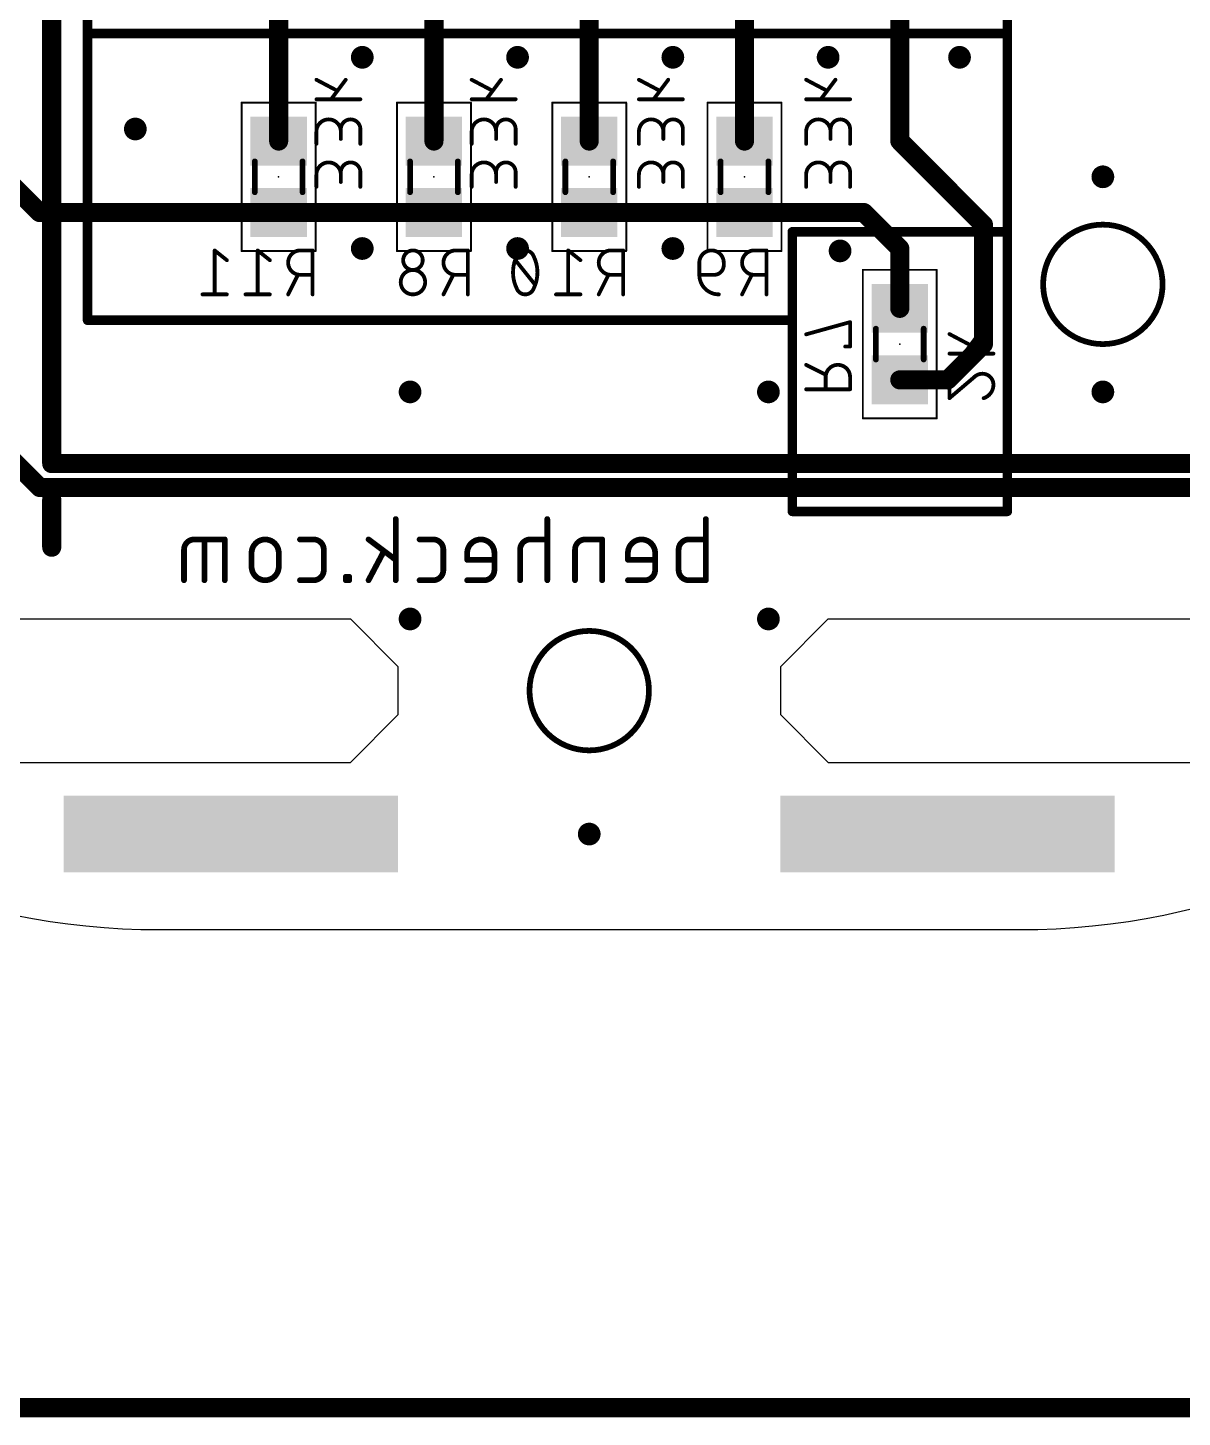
# Model space of a CAD drawing. Extents: x -1.81 to 1.71, y -2.71 to 1.61.
# Drawn here: x -0.588 to 0.621, y -2.71 to -1.257 of the extents above; entities that cross this region are included whole.
import ezdxf

# ---------------------------------------------------------------- set-up
doc = ezdxf.new("R2010")
doc.units = 0
for name, color, linetype in [('16', 175, 'CONTINUOUS'), ('18', 82, 'CONTINUOUS'), ('20', 30, 'CONTINUOUS'), ('22', 253, 'CONTINUOUS'), ('24', 7, 'CONTINUOUS'), ('26', 253, 'CONTINUOUS'), ('40', 175, 'CONTINUOUS'), ('52', 253, 'CONTINUOUS')]:
    doc.layers.add(name, color=color, linetype=linetype)

# ---------------------------------------------------------------- blocks, each defined once
blk = doc.blocks.new('RECT')
blk.add_solid([(-0.5, -0.5), (0.5, -0.5), (-0.5, 0.5), (0.5, 0.5)])
blk = doc.blocks.new('ROUNDV')
at = {"const_width": 0.5}
blk.add_lwpolyline([(0, -0.25, 1), (0, 0.25, 1), (0, -0.25)], format="xyb", dxfattribs=at)

msp = doc.modelspace()

# ---------------------------------------------------------------- linework, layer by layer
at = {"layer": '16', "const_width": 0.02}
for points in [[(-0.9125, -1.1125), (-0.575098, -1.449902)], [(-0.325, -1.183465), (-0.325, -1.375098)], [(-0.1625, -1.375098), (-0.1625, -1.183465)], [(0, -1.375098), (0, -1.183465)], [(0.1625, -1.375098), (0.1625, -1.183465)], [(0.325, -1.375), (0.325, -1.183465)], [(0.4125, -1.4625), (0.325, -1.375)], [(-0.9, -1.4125), (-0.575, -1.7375)], [(-0.575098, -1.449902), (-0.325, -1.449902)], [(-0.325, -1.449902), (-0.1625, -1.449902)], [(-0.1625, -1.449902), (0, -1.449902)], [(0, -1.449902), (0.1625, -1.449902)], [(0.287402, -1.449902), (0.1625, -1.449902)], [(0.325, -1.4875), (0.287402, -1.449902)], [(0.4125, -1.5875), (0.4125, -1.4625)], [(0.325, -1.550098), (0.325, -1.4875)], [(0.375, -1.625), (0.4125, -1.5875)], [(0.325, -1.624902), (0.374902, -1.624902)], [(0.374902, -1.624902), (0.375, -1.625)], [(-0.575, -1.7375), (0.850661, -1.7375)], [(1.5, -2.7), (-1.6, -2.7)]]:
    msp.add_lwpolyline(points, dxfattribs=at)
at = {"layer": '16', "const_width": 0.01}
for points in [[(0.328536, -1.371464, 1), (0.321464, -1.378536)], [(-0.33, -1.375098, 1), (-0.32, -1.375098)], [(-0.1675, -1.375098, 1), (-0.1575, -1.375098)], [(-0.005, -1.375098, 1), (0.005, -1.375098)], [(0.1575, -1.375098, 1), (0.1675, -1.375098)], [(0.32, -1.375, 1), (0.33, -1.375)], [(-0.575098, -1.444902, 1), (-0.575098, -1.454902)], [(-0.578634, -1.453437, 1), (-0.571563, -1.446366)], [(-0.325, -1.444902, 1), (-0.325, -1.454902)], [(-0.325, -1.454902, 1), (-0.325, -1.444902)], [(-0.1625, -1.444902, 1), (-0.1625, -1.454902)], [(-0.1625, -1.454902, 1), (-0.1625, -1.444902)], [(0, -1.444902, 1), (0, -1.454902)], [(0, -1.454902, 1), (0, -1.444902)], [(0.1625, -1.444902, 1), (0.1625, -1.454902)], [(0.1625, -1.454902, 1), (0.1625, -1.444902)], [(0.290937, -1.446366, 1), (0.283866, -1.453437)], [(0.287402, -1.454902, 1), (0.287402, -1.444902)], [(0.4175, -1.4625, 1), (0.4075, -1.4625)], [(0.408964, -1.466036, 1), (0.416036, -1.458964)], [(0.33, -1.4875, 1), (0.32, -1.4875)], [(0.321464, -1.491036, 1), (0.328536, -1.483964)], [(0.32, -1.550098, 1), (0.33, -1.550098)], [(0.4075, -1.5875, 1), (0.4175, -1.5875)], [(0.416036, -1.591036, 1), (0.408964, -1.583964)], [(0.325, -1.619902, 1), (0.325, -1.629902)], [(0.378437, -1.621366, 1), (0.371366, -1.628437)], [(0.371464, -1.621464, 1), (0.378536, -1.628536)], [(0.371464, -1.628536, 1), (0.378536, -1.621464)], [(0.374902, -1.629902, 1), (0.374902, -1.619902)], [(-0.575, -1.7325, 1), (-0.575, -1.7425)], [(-0.578536, -1.741036, 1), (-0.571464, -1.733964)]]:
    msp.add_lwpolyline(points, format="xyb", dxfattribs=at)
at = {"layer": '20'}
for p, q in [((-0.8, -1.875), (-0.25, -1.875)), ((-0.2, -1.925), (-0.25, -1.875)), ((0.2, -1.925), (0.25, -1.875)), ((0.25, -1.875), (0.8, -1.875)), ((-0.2, -1.975), (-0.2, -1.925)), ((0.2, -1.925), (0.2, -1.975)), ((-0.25, -2.025), (-0.2, -1.975)), ((0.2, -1.975), (0.25, -2.025)), ((-0.8, -2.025), (-0.25, -2.025)), ((0.25, -2.025), (0.8, -2.025)), ((-0.45, -2.2), (0.45, -2.2))]:
    msp.add_line(p, q, dxfattribs=at)
at = {"layer": '20', "const_width": 0.006}
for points in [[(0.5375, -1.5875, 1), (0.5375, -1.4625, 1), (0.5375, -1.5875)], [(0, -2.0125, 1), (0, -1.8875, 1), (0, -2.0125)]]:
    msp.add_lwpolyline(points, format="xyb", dxfattribs=at)
at = {"layer": '20'}
for centre, start, end in [((-0.45, -1.45), 180, 270), ((0.45, -1.45), 270, 0)]:
    msp.add_arc(centre, 0.75, start, end, dxfattribs=at)
at = {"layer": '22'}
for points, const_width in [([(-0.5625, -1.7125), (-0.5625, -0.9125)], 0.02), ([(-0.525, -1.2625), (-0.525, -1.025)], 0.01), ([(0.4375, -1.025), (0.4375, -1.2625)], 0.01), ([(-0.525, -1.2625), (0.4375, -1.2625)], 0.01), ([(-0.525, -1.5625), (-0.525, -1.2625)], 0.01), ([(0.4375, -1.2625), (0.4375, -1.47)], 0.01), ([(-0.2855, -1.310967), (-0.263778, -1.322467)], 0.004), ([(-0.254833, -1.310967), (-0.270167, -1.331411)], 0.004), ([(-0.123, -1.310967), (-0.101278, -1.322467)], 0.004), ([(-0.092333, -1.310967), (-0.107667, -1.331411)], 0.004), ([(0.052, -1.310967), (0.073722, -1.322467)], 0.004), ([(0.082667, -1.310967), (0.067333, -1.331411)], 0.004), ([(0.227, -1.310967), (0.248722, -1.322467)], 0.004), ([(0.257667, -1.310967), (0.242333, -1.331411)], 0.004), ([(-0.2855, -1.331411), (-0.2395, -1.331411)], 0.004), ([(-0.123, -1.331411), (-0.077, -1.331411)], 0.004), ([(0.052, -1.331411), (0.098, -1.331411)], 0.004), ([(0.227, -1.331411), (0.273, -1.331411)], 0.004), ([(-0.2855, -1.378), (-0.2855, -1.365222)], 0.004), ([(-0.259945, -1.362667), (-0.259945, -1.372889)], 0.004), ([(-0.2395, -1.378), (-0.2395, -1.362667)], 0.004), ([(-0.123, -1.378), (-0.123, -1.365222)], 0.004), ([(-0.097445, -1.362667), (-0.097445, -1.372889)], 0.004), ([(-0.077, -1.378), (-0.077, -1.362667)], 0.004), ([(0.052, -1.378), (0.052, -1.365222)], 0.004), ([(0.077555, -1.362667), (0.077555, -1.372889)], 0.004), ([(0.098, -1.378), (0.098, -1.362667)], 0.004), ([(0.227, -1.378), (0.227, -1.365222)], 0.004), ([(0.252555, -1.362667), (0.252555, -1.372889)], 0.004), ([(0.273, -1.378), (0.273, -1.362667)], 0.004), ([(-0.2855, -1.423), (-0.2855, -1.410222)], 0.004), ([(-0.259945, -1.407667), (-0.259945, -1.417889)], 0.004), ([(-0.2395, -1.423), (-0.2395, -1.407667)], 0.004), ([(-0.123, -1.423), (-0.123, -1.410222)], 0.004), ([(-0.097445, -1.407667), (-0.097445, -1.417889)], 0.004), ([(-0.077, -1.423), (-0.077, -1.407667)], 0.004), ([(0.052, -1.423), (0.052, -1.410222)], 0.004), ([(0.077555, -1.407667), (0.077555, -1.417889)], 0.004), ([(0.098, -1.423), (0.098, -1.407667)], 0.004), ([(0.227, -1.423), (0.227, -1.410222)], 0.004), ([(0.252555, -1.407667), (0.252555, -1.417889)], 0.004), ([(0.273, -1.423), (0.273, -1.407667)], 0.004), ([(0.4375, -1.47), (0.2125, -1.47)], 0.01), ([(0.2125, -1.5625), (0.2125, -1.47)], 0.01), ([(0.4375, -1.47), (0.4375, -1.7625)], 0.01), ([(-0.525, -1.5625), (0.2125, -1.5625)], 0.01), ([(0.2125, -1.7625), (0.2125, -1.5625)], 0.01), ([(0.377, -1.577), (0.398722, -1.5885)], 0.004), ([(0.407667, -1.577), (0.392333, -1.597444)], 0.004), ([(0.377, -1.597444), (0.423, -1.597444)], 0.004), ([(0.377, -1.644033), (0.377, -1.618478)], 0.004), ([(0.402555, -1.622311), (0.377, -1.644033)], 0.004), ([(0.9, -1.7125), (-0.5625, -1.7125)], 0.02), ([(-0.5625, -1.75), (-0.5625, -1.8)], 0.02), ([(0.4375, -1.7625), (0.2125, -1.7625)], 0.01), ([(-0.202488, -1.8345), (-0.202488, -1.7705)], 0.006), ([(-0.04387, -1.8345), (-0.04387, -1.7705)], 0.006), ([(0.122, -1.7705), (0.122, -1.8345)], 0.006), ([(-0.424051, -1.8025), (-0.424051, -1.8345)], 0.006), ([(-0.381385, -1.791833), (-0.413385, -1.791833)], 0.006), ([(-0.402718, -1.8345), (-0.402718, -1.791833)], 0.006), ([(-0.381385, -1.8345), (-0.381385, -1.791833)], 0.006), ([(-0.288459, -1.791833), (-0.302681, -1.791833)], 0.006), ([(-0.277792, -1.823833), (-0.277792, -1.8025)], 0.006), ([(-0.230932, -1.791833), (-0.202488, -1.813167)], 0.006), ([(-0.230932, -1.8345), (-0.214932, -1.804278)], 0.006), ([(-0.163327, -1.791833), (-0.177549, -1.791833)], 0.006), ([(-0.15266, -1.823833), (-0.15266, -1.8025)], 0.006), ([(-0.072314, -1.8025), (-0.072314, -1.8345)], 0.006), ([(-0.04387, -1.791833), (-0.061648, -1.791833)], 0.006), ([(-0.014877, -1.8025), (-0.014877, -1.8345)], 0.006), ([(0.013567, -1.791833), (-0.00421, -1.791833)], 0.006), ([(0.013567, -1.8345), (0.013567, -1.791833)], 0.006), ([(0.093556, -1.823833), (0.093556, -1.8025)], 0.006), ([(0.104222, -1.791833), (0.122, -1.791833)], 0.006), ([(-0.353348, -1.806056), (-0.353348, -1.820278)], 0.006), ([(-0.324904, -1.820278), (-0.324904, -1.806056)], 0.006), ([(-0.127701, -1.806056), (-0.127701, -1.813167)], 0.006), ([(-0.127701, -1.813167), (-0.099256, -1.813167)], 0.006), ([(-0.099256, -1.823833), (-0.099256, -1.806056)], 0.006), ([(0.040509, -1.806056), (0.040509, -1.813167)], 0.006), ([(0.040509, -1.813167), (0.068954, -1.813167)], 0.006), ([(0.068954, -1.823833), (0.068954, -1.806056)], 0.006), ([(-0.251192, -1.830945), (-0.254748, -1.830945)], 0.006), ([(-0.254748, -1.830945), (-0.254748, -1.8345)], 0.006), ([(-0.251192, -1.8345), (-0.251192, -1.830945)], 0.006), ([(-0.302681, -1.8345), (-0.288459, -1.8345)], 0.006), ([(-0.254748, -1.8345), (-0.251192, -1.8345)], 0.006), ([(-0.177549, -1.8345), (-0.163327, -1.8345)], 0.006), ([(-0.127701, -1.8345), (-0.109923, -1.8345)], 0.006), ([(0.040509, -1.8345), (0.058287, -1.8345)], 0.006), ([(0.122, -1.8345), (0.104222, -1.8345)], 0.006)]:
    msp.add_lwpolyline(points, dxfattribs=dict(at, const_width=const_width))
for points, const_width in [([(-0.525, -1.26, 1), (-0.525, -1.265)], 0.005), ([(-0.5225, -1.2625, 1), (-0.5275, -1.2625)], 0.005), ([(-0.5275, -1.2625, 1), (-0.5225, -1.2625)], 0.005), ([(0.44, -1.2625, 1), (0.435, -1.2625)], 0.005), ([(0.435, -1.2625, 1), (0.44, -1.2625)], 0.005), ([(0.4375, -1.265, 1), (0.4375, -1.26)], 0.005), ([(-0.285032, -1.310083, 1), (-0.285968, -1.311851)], 0.002), ([(-0.264246, -1.323351, 1), (-0.26331, -1.321583)], 0.002), ([(-0.254033, -1.311567, 1), (-0.255633, -1.310367)], 0.002), ([(-0.122532, -1.310083, 1), (-0.123468, -1.311851)], 0.002), ([(-0.101746, -1.323351, 1), (-0.10081, -1.321583)], 0.002), ([(-0.091533, -1.311567, 1), (-0.093133, -1.310367)], 0.002), ([(0.052468, -1.310083, 1), (0.051532, -1.311851)], 0.002), ([(0.073254, -1.323351, 1), (0.07419, -1.321583)], 0.002), ([(0.083467, -1.311567, 1), (0.081867, -1.310367)], 0.002), ([(0.227468, -1.310083, 1), (0.226532, -1.311851)], 0.002), ([(0.248254, -1.323351, 1), (0.24919, -1.321583)], 0.002), ([(0.258467, -1.311567, 1), (0.256867, -1.310367)], 0.002), ([(-0.2855, -1.330411, 1), (-0.2855, -1.332411)], 0.002), ([(-0.270967, -1.330811, 1), (-0.269367, -1.332011)], 0.002), ([(-0.2395, -1.332411, 1), (-0.2395, -1.330411)], 0.002), ([(-0.123, -1.330411, 1), (-0.123, -1.332411)], 0.002), ([(-0.108467, -1.330811, 1), (-0.106867, -1.332011)], 0.002), ([(-0.077, -1.332411, 1), (-0.077, -1.330411)], 0.002), ([(0.052, -1.330411, 1), (0.052, -1.332411)], 0.002), ([(0.066533, -1.330811, 1), (0.068133, -1.332011)], 0.002), ([(0.098, -1.332411, 1), (0.098, -1.330411)], 0.002), ([(0.227, -1.330411, 1), (0.227, -1.332411)], 0.002), ([(0.241533, -1.330811, 1), (0.243133, -1.332011)], 0.002), ([(0.273, -1.332411, 1), (0.273, -1.330411)], 0.002), ([(-0.259944, -1.365222, 1), (-0.2855, -1.365222)], 0.004), ([(-0.2395, -1.362667, 1), (-0.259944, -1.362667)], 0.004), ([(-0.097444, -1.365222, 1), (-0.123, -1.365222)], 0.004), ([(-0.077, -1.362667, 1), (-0.097444, -1.362667)], 0.004), ([(0.077555, -1.365222, 1), (0.052, -1.365222)], 0.004), ([(0.098, -1.362667, 1), (0.077555, -1.362667)], 0.004), ([(0.252555, -1.365222, 1), (0.227, -1.365222)], 0.004), ([(0.273, -1.362667, 1), (0.252555, -1.362667)], 0.004), ([(-0.2845, -1.365222, 1), (-0.2865, -1.365222)], 0.002), ([(-0.2865, -1.365222, 1), (-0.2845, -1.365222)], 0.002), ([(-0.258945, -1.362667, 1), (-0.260945, -1.362667)], 0.002), ([(-0.260944, -1.362667, 1), (-0.258944, -1.362667)], 0.002), ([(-0.260944, -1.365222, 1), (-0.258944, -1.365222)], 0.002), ([(-0.2385, -1.362667, 1), (-0.2405, -1.362667)], 0.002), ([(-0.2405, -1.362667, 1), (-0.2385, -1.362667)], 0.002), ([(-0.122, -1.365222, 1), (-0.124, -1.365222)], 0.002), ([(-0.124, -1.365222, 1), (-0.122, -1.365222)], 0.002), ([(-0.096445, -1.362667, 1), (-0.098445, -1.362667)], 0.002), ([(-0.098444, -1.362667, 1), (-0.096444, -1.362667)], 0.002), ([(-0.098444, -1.365222, 1), (-0.096444, -1.365222)], 0.002), ([(-0.076, -1.362667, 1), (-0.078, -1.362667)], 0.002), ([(-0.078, -1.362667, 1), (-0.076, -1.362667)], 0.002), ([(0.053, -1.365222, 1), (0.051, -1.365222)], 0.002), ([(0.051, -1.365222, 1), (0.053, -1.365222)], 0.002), ([(0.078555, -1.362667, 1), (0.076555, -1.362667)], 0.002), ([(0.076555, -1.362667, 1), (0.078555, -1.362667)], 0.002), ([(0.076555, -1.365222, 1), (0.078555, -1.365222)], 0.002), ([(0.099, -1.362667, 1), (0.097, -1.362667)], 0.002), ([(0.097, -1.362667, 1), (0.099, -1.362667)], 0.002), ([(0.228, -1.365222, 1), (0.226, -1.365222)], 0.002), ([(0.226, -1.365222, 1), (0.228, -1.365222)], 0.002), ([(0.253555, -1.362667, 1), (0.251555, -1.362667)], 0.002), ([(0.251555, -1.362667, 1), (0.253555, -1.362667)], 0.002), ([(0.251555, -1.365222, 1), (0.253555, -1.365222)], 0.002), ([(0.274, -1.362667, 1), (0.272, -1.362667)], 0.002), ([(0.272, -1.362667, 1), (0.274, -1.362667)], 0.002), ([(-0.2865, -1.378, 1), (-0.2845, -1.378)], 0.002), ([(-0.260945, -1.372889, 1), (-0.258945, -1.372889)], 0.002), ([(-0.2405, -1.378, 1), (-0.2385, -1.378)], 0.002), ([(-0.124, -1.378, 1), (-0.122, -1.378)], 0.002), ([(-0.098445, -1.372889, 1), (-0.096445, -1.372889)], 0.002), ([(-0.078, -1.378, 1), (-0.076, -1.378)], 0.002), ([(0.051, -1.378, 1), (0.053, -1.378)], 0.002), ([(0.076555, -1.372889, 1), (0.078555, -1.372889)], 0.002), ([(0.097, -1.378, 1), (0.099, -1.378)], 0.002), ([(0.226, -1.378, 1), (0.228, -1.378)], 0.002), ([(0.251555, -1.372889, 1), (0.253555, -1.372889)], 0.002), ([(0.272, -1.378, 1), (0.274, -1.378)], 0.002), ([(-0.259944, -1.410222, 1), (-0.2855, -1.410222)], 0.004), ([(-0.2845, -1.410222, 1), (-0.2865, -1.410222)], 0.002), ([(-0.2865, -1.410222, 1), (-0.2845, -1.410222)], 0.002), ([(-0.258945, -1.407667, 1), (-0.260945, -1.407667)], 0.002), ([(-0.2395, -1.407667, 1), (-0.259944, -1.407667)], 0.004), ([(-0.260944, -1.407667, 1), (-0.258944, -1.407667)], 0.002), ([(-0.260944, -1.410222, 1), (-0.258944, -1.410222)], 0.002), ([(-0.2385, -1.407667, 1), (-0.2405, -1.407667)], 0.002), ([(-0.2405, -1.407667, 1), (-0.2385, -1.407667)], 0.002), ([(-0.097444, -1.410222, 1), (-0.123, -1.410222)], 0.004), ([(-0.122, -1.410222, 1), (-0.124, -1.410222)], 0.002), ([(-0.124, -1.410222, 1), (-0.122, -1.410222)], 0.002), ([(-0.096445, -1.407667, 1), (-0.098445, -1.407667)], 0.002), ([(-0.077, -1.407667, 1), (-0.097444, -1.407667)], 0.004), ([(-0.098444, -1.407667, 1), (-0.096444, -1.407667)], 0.002), ([(-0.098444, -1.410222, 1), (-0.096444, -1.410222)], 0.002), ([(-0.076, -1.407667, 1), (-0.078, -1.407667)], 0.002), ([(-0.078, -1.407667, 1), (-0.076, -1.407667)], 0.002), ([(0.077555, -1.410222, 1), (0.052, -1.410222)], 0.004), ([(0.053, -1.410222, 1), (0.051, -1.410222)], 0.002), ([(0.051, -1.410222, 1), (0.053, -1.410222)], 0.002), ([(0.098, -1.407667, 1), (0.077555, -1.407667)], 0.004), ([(0.078555, -1.407667, 1), (0.076555, -1.407667)], 0.002), ([(0.076555, -1.407667, 1), (0.078555, -1.407667)], 0.002), ([(0.076555, -1.410222, 1), (0.078555, -1.410222)], 0.002), ([(0.099, -1.407667, 1), (0.097, -1.407667)], 0.002), ([(0.097, -1.407667, 1), (0.099, -1.407667)], 0.002), ([(0.252555, -1.410222, 1), (0.227, -1.410222)], 0.004), ([(0.228, -1.410222, 1), (0.226, -1.410222)], 0.002), ([(0.226, -1.410222, 1), (0.228, -1.410222)], 0.002), ([(0.273, -1.407667, 1), (0.252555, -1.407667)], 0.004), ([(0.253555, -1.407667, 1), (0.251555, -1.407667)], 0.002), ([(0.251555, -1.407667, 1), (0.253555, -1.407667)], 0.002), ([(0.251555, -1.410222, 1), (0.253555, -1.410222)], 0.002), ([(0.274, -1.407667, 1), (0.272, -1.407667)], 0.002), ([(0.272, -1.407667, 1), (0.274, -1.407667)], 0.002), ([(-0.2865, -1.423, 1), (-0.2845, -1.423)], 0.002), ([(-0.260945, -1.417889, 1), (-0.258945, -1.417889)], 0.002), ([(-0.2405, -1.423, 1), (-0.2385, -1.423)], 0.002), ([(-0.124, -1.423, 1), (-0.122, -1.423)], 0.002), ([(-0.098445, -1.417889, 1), (-0.096445, -1.417889)], 0.002), ([(-0.078, -1.423, 1), (-0.076, -1.423)], 0.002), ([(0.051, -1.423, 1), (0.053, -1.423)], 0.002), ([(0.076555, -1.417889, 1), (0.078555, -1.417889)], 0.002), ([(0.097, -1.423, 1), (0.099, -1.423)], 0.002), ([(0.226, -1.423, 1), (0.228, -1.423)], 0.002), ([(0.251555, -1.417889, 1), (0.253555, -1.417889)], 0.002), ([(0.272, -1.423, 1), (0.274, -1.423)], 0.002), ([(0.2125, -1.4675, 1), (0.2125, -1.4725)], 0.005), ([(0.215, -1.47, 1), (0.21, -1.47)], 0.005), ([(0.44, -1.47, 1), (0.435, -1.47)], 0.005), ([(0.435, -1.47, 1), (0.44, -1.47)], 0.005), ([(0.4375, -1.4725, 1), (0.4375, -1.4675)], 0.005), ([(-0.525, -1.56, 1), (-0.525, -1.565)], 0.005), ([(-0.5275, -1.5625, 1), (-0.5225, -1.5625)], 0.005), ([(0.215, -1.5625, 1), (0.21, -1.5625)], 0.005), ([(0.21, -1.5625, 1), (0.215, -1.5625)], 0.005), ([(0.2125, -1.565, 1), (0.2125, -1.56)], 0.005), ([(0.377468, -1.576116, 1), (0.376532, -1.577884)], 0.002), ([(0.408467, -1.5776, 1), (0.406867, -1.5764)], 0.002), ([(0.377, -1.596444, 1), (0.377, -1.598444)], 0.002), ([(0.391533, -1.596844, 1), (0.393133, -1.598044)], 0.002), ([(0.398254, -1.589384, 1), (0.39919, -1.587616)], 0.002), ([(0.423, -1.598444, 1), (0.423, -1.596444)], 0.002), ([(0.378, -1.618478, 1), (0.376, -1.618478)], 0.002), ([(0.4115, -1.618478, 0.205252), (0.402555, -1.622311)], 0.004), ([(0.401831, -1.621621, 1), (0.40328, -1.623001)], 0.002), ([(0.403203, -1.623073, 1), (0.401908, -1.621549)], 0.002), ([(0.423, -1.629978, 0.414214), (0.4115, -1.618478)], 0.004), ([(0.4115, -1.617478, 1), (0.4115, -1.619478)], 0.002), ([(0.4115, -1.619478, 1), (0.4115, -1.617478)], 0.002), ([(0.376352, -1.643271, 1), (0.377648, -1.644795)], 0.002), ([(0.412778, -1.644033, 0.325189), (0.423, -1.629978)], 0.004), ([(0.41247, -1.643082, 1), (0.413086, -1.644985)], 0.002), ([(0.424, -1.629978, 1), (0.422, -1.629978)], 0.002), ([(0.422, -1.629978, 1), (0.424, -1.629978)], 0.002), ([(0.376, -1.644033, 1), (0.378, -1.644033)], 0.002), ([(-0.5625, -1.7075, 1), (-0.5625, -1.7175)], 0.01), ([(-0.5675, -1.7125, 1), (-0.5575, -1.7125)], 0.01), ([(-0.5575, -1.75, 1), (-0.5675, -1.75)], 0.01), ([(0.2125, -1.76, 1), (0.2125, -1.765)], 0.005), ([(0.4375, -1.765, 1), (0.4375, -1.76)], 0.005), ([(-0.200988, -1.7705, 1), (-0.203988, -1.7705)], 0.003), ([(-0.04237, -1.7705, 1), (-0.04537, -1.7705)], 0.003), ([(0.1235, -1.7705, 1), (0.1205, -1.7705)], 0.003), ([(0.21, -1.7625, 1), (0.215, -1.7625)], 0.005), ([(0.435, -1.7625, 1), (0.44, -1.7625)], 0.005), ([(-0.5675, -1.8, 1), (-0.5575, -1.8)], 0.01), ([(-0.413385, -1.791833, 0.414214), (-0.424051, -1.8025)], 0.006), ([(-0.422551, -1.8025, 1), (-0.425551, -1.8025)], 0.003), ([(-0.425551, -1.8025, 1), (-0.422551, -1.8025)], 0.003), ([(-0.413385, -1.790333, 1), (-0.413385, -1.793333)], 0.003), ([(-0.413385, -1.793333, 1), (-0.413385, -1.790333)], 0.003), ([(-0.401218, -1.791833, 1), (-0.404218, -1.791833)], 0.003), ([(-0.379885, -1.791833, 1), (-0.382885, -1.791833)], 0.003), ([(-0.381385, -1.793333, 1), (-0.381385, -1.790333)], 0.003), ([(-0.324904, -1.806056, 1), (-0.353348, -1.806056)], 0.006), ([(-0.302681, -1.790333, 1), (-0.302681, -1.793333)], 0.003), ([(-0.277792, -1.8025, 0.414214), (-0.288459, -1.791833)], 0.006), ([(-0.288459, -1.790333, 1), (-0.288459, -1.793333)], 0.003), ([(-0.288459, -1.793333, 1), (-0.288459, -1.790333)], 0.003), ([(-0.276292, -1.8025, 1), (-0.279292, -1.8025)], 0.003), ([(-0.279292, -1.8025, 1), (-0.276292, -1.8025)], 0.003), ([(-0.230032, -1.790633, 1), (-0.231832, -1.793033)], 0.003), ([(-0.213607, -1.80498, 1), (-0.216258, -1.803576)], 0.003), ([(-0.177549, -1.790333, 1), (-0.177549, -1.793333)], 0.003), ([(-0.15266, -1.8025, 0.414214), (-0.163327, -1.791833)], 0.006), ([(-0.163327, -1.790333, 1), (-0.163327, -1.793333)], 0.003), ([(-0.163327, -1.793333, 1), (-0.163327, -1.790333)], 0.003), ([(-0.15116, -1.8025, 1), (-0.15416, -1.8025)], 0.003), ([(-0.15416, -1.8025, 1), (-0.15116, -1.8025)], 0.003), ([(-0.099256, -1.806056, 1), (-0.127701, -1.806056)], 0.006), ([(-0.061648, -1.791833, 0.41421), (-0.072314, -1.8025)], 0.006), ([(-0.070814, -1.8025, 1), (-0.073814, -1.8025)], 0.003), ([(-0.073814, -1.8025, 1), (-0.070814, -1.8025)], 0.003), ([(-0.061648, -1.790333, 1), (-0.061648, -1.793333)], 0.003), ([(-0.061648, -1.793333, 1), (-0.061648, -1.790333)], 0.003), ([(-0.04387, -1.793333, 1), (-0.04387, -1.790333)], 0.003), ([(-0.00421, -1.791833, 0.41421), (-0.014877, -1.8025)], 0.006), ([(-0.013377, -1.8025, 1), (-0.016377, -1.8025)], 0.003), ([(-0.016377, -1.8025, 1), (-0.013377, -1.8025)], 0.003), ([(-0.00421, -1.790333, 1), (-0.00421, -1.793333)], 0.003), ([(-0.00421, -1.793333, 1), (-0.00421, -1.790333)], 0.003), ([(0.015067, -1.791833, 1), (0.012067, -1.791833)], 0.003), ([(0.013567, -1.793333, 1), (0.013567, -1.790333)], 0.003), ([(0.068954, -1.806056, 1), (0.040509, -1.806056)], 0.006), ([(0.104222, -1.791833, 0.414217), (0.093556, -1.8025)], 0.006), ([(0.095056, -1.8025, 1), (0.092056, -1.8025)], 0.003), ([(0.092056, -1.8025, 1), (0.095056, -1.8025)], 0.003), ([(0.104222, -1.790333, 1), (0.104222, -1.793333)], 0.003), ([(0.104222, -1.793333, 1), (0.104222, -1.790333)], 0.003), ([(0.122, -1.793333, 1), (0.122, -1.790333)], 0.003), ([(-0.351848, -1.806056, 1), (-0.354848, -1.806056)], 0.003), ([(-0.354848, -1.806056, 1), (-0.351848, -1.806056)], 0.003), ([(-0.323404, -1.806056, 1), (-0.326404, -1.806056)], 0.003), ([(-0.326404, -1.806056, 1), (-0.323404, -1.806056)], 0.003), ([(-0.203388, -1.814367, 1), (-0.201588, -1.811967)], 0.003), ([(-0.126201, -1.806056, 1), (-0.129201, -1.806056)], 0.003), ([(-0.129201, -1.806056, 1), (-0.126201, -1.806056)], 0.003), ([(-0.127701, -1.811667, 1), (-0.127701, -1.814667)], 0.003), ([(-0.129201, -1.813167, 1), (-0.126201, -1.813167)], 0.003), ([(-0.097756, -1.806056, 1), (-0.100756, -1.806056)], 0.003), ([(-0.100756, -1.806056, 1), (-0.097756, -1.806056)], 0.003), ([(-0.099256, -1.814667, 1), (-0.099256, -1.811667)], 0.003), ([(0.042009, -1.806056, 1), (0.039009, -1.806056)], 0.003), ([(0.039009, -1.806056, 1), (0.042009, -1.806056)], 0.003), ([(0.040509, -1.811667, 1), (0.040509, -1.814667)], 0.003), ([(0.039009, -1.813167, 1), (0.042009, -1.813167)], 0.003), ([(0.070454, -1.806056, 1), (0.067454, -1.806056)], 0.003), ([(0.067454, -1.806056, 1), (0.070454, -1.806056)], 0.003), ([(0.068954, -1.814667, 1), (0.068954, -1.811667)], 0.003), ([(-0.353348, -1.820278, 1), (-0.324904, -1.820278)], 0.006), ([(-0.351848, -1.820278, 1), (-0.354848, -1.820278)], 0.003), ([(-0.354848, -1.820278, 1), (-0.351848, -1.820278)], 0.003), ([(-0.323404, -1.820278, 1), (-0.326404, -1.820278)], 0.003), ([(-0.326404, -1.820278, 1), (-0.323404, -1.820278)], 0.003), ([(-0.288459, -1.8345, 0.414214), (-0.277792, -1.823833)], 0.006), ([(-0.276292, -1.823833, 1), (-0.279292, -1.823833)], 0.003), ([(-0.279292, -1.823833, 1), (-0.276292, -1.823833)], 0.003), ([(-0.254748, -1.829445, 1), (-0.254748, -1.832445)], 0.003), ([(-0.253248, -1.830945, 1), (-0.256248, -1.830945)], 0.003), ([(-0.249692, -1.830945, 1), (-0.252692, -1.830945)], 0.003), ([(-0.251192, -1.832445, 1), (-0.251192, -1.829445)], 0.003), ([(-0.163327, -1.8345, 0.414214), (-0.15266, -1.823833)], 0.006), ([(-0.15116, -1.823833, 1), (-0.15416, -1.823833)], 0.003), ([(-0.15416, -1.823833, 1), (-0.15116, -1.823833)], 0.003), ([(-0.109923, -1.8345, 0.414214), (-0.099256, -1.823833)], 0.006), ([(-0.097756, -1.823833, 1), (-0.100756, -1.823833)], 0.003), ([(-0.100756, -1.823833, 1), (-0.097756, -1.823833)], 0.003), ([(0.058287, -1.8345, 0.414214), (0.068954, -1.823833)], 0.006), ([(0.070454, -1.823833, 1), (0.067454, -1.823833)], 0.003), ([(0.067454, -1.823833, 1), (0.070454, -1.823833)], 0.003), ([(0.093555, -1.823833, 0.414207), (0.104222, -1.8345)], 0.006), ([(0.095055, -1.823833, 1), (0.092055, -1.823833)], 0.003), ([(0.092056, -1.823833, 1), (0.095056, -1.823833)], 0.003), ([(-0.425551, -1.8345, 1), (-0.422551, -1.8345)], 0.003), ([(-0.404218, -1.8345, 1), (-0.401218, -1.8345)], 0.003), ([(-0.382885, -1.8345, 1), (-0.379885, -1.8345)], 0.003), ([(-0.302681, -1.833, 1), (-0.302681, -1.836)], 0.003), ([(-0.288459, -1.833, 1), (-0.288459, -1.836)], 0.003), ([(-0.288459, -1.836, 1), (-0.288459, -1.833)], 0.003), ([(-0.254748, -1.833, 1), (-0.254748, -1.836)], 0.003), ([(-0.256248, -1.8345, 1), (-0.253248, -1.8345)], 0.003), ([(-0.252692, -1.8345, 1), (-0.249692, -1.8345)], 0.003), ([(-0.251192, -1.836, 1), (-0.251192, -1.833)], 0.003), ([(-0.232258, -1.833798, 1), (-0.229607, -1.835202)], 0.003), ([(-0.203988, -1.8345, 1), (-0.200988, -1.8345)], 0.003), ([(-0.177549, -1.833, 1), (-0.177549, -1.836)], 0.003), ([(-0.163327, -1.833, 1), (-0.163327, -1.836)], 0.003), ([(-0.163327, -1.836, 1), (-0.163327, -1.833)], 0.003), ([(-0.127701, -1.833, 1), (-0.127701, -1.836)], 0.003), ([(-0.109923, -1.833, 1), (-0.109923, -1.836)], 0.003), ([(-0.109923, -1.836, 1), (-0.109923, -1.833)], 0.003), ([(-0.073814, -1.8345, 1), (-0.070814, -1.8345)], 0.003), ([(-0.04537, -1.8345, 1), (-0.04237, -1.8345)], 0.003), ([(-0.016377, -1.8345, 1), (-0.013377, -1.8345)], 0.003), ([(0.012067, -1.8345, 1), (0.015067, -1.8345)], 0.003), ([(0.040509, -1.833, 1), (0.040509, -1.836)], 0.003), ([(0.058287, -1.833, 1), (0.058287, -1.836)], 0.003), ([(0.058287, -1.836, 1), (0.058287, -1.833)], 0.003), ([(0.104222, -1.833, 1), (0.104222, -1.836)], 0.003), ([(0.104222, -1.836, 1), (0.104222, -1.833)], 0.003), ([(0.1205, -1.8345, 1), (0.1235, -1.8345)], 0.003), ([(0.122, -1.836, 1), (0.122, -1.833)], 0.003)]:
    msp.add_lwpolyline(points, format="xyb", dxfattribs=dict(at, const_width=const_width))
at = {"layer": '24'}
for p in [(-0.325, -1.4125), (-0.1625, -1.4125), (0, -1.4125), (0.1625, -1.4125), (0.325, -1.5875)]:
    msp.add_point(p, dxfattribs=at)
at = {"layer": '26', "const_width": 0.004}
for points in [[(-0.37921, -1.499722), (-0.391988, -1.4895)], [(-0.391988, -1.4895), (-0.391988, -1.5355)], [(-0.33421, -1.499722), (-0.346988, -1.4895)], [(-0.346988, -1.4895), (-0.346988, -1.5355)], [(-0.2895, -1.4895), (-0.302278, -1.4895)], [(-0.2895, -1.5355), (-0.2895, -1.4895)], [(-0.127, -1.4895), (-0.139778, -1.4895)], [(-0.127, -1.5355), (-0.127, -1.4895)], [(-0.00921, -1.499722), (-0.021988, -1.4895)], [(-0.021988, -1.4895), (-0.021988, -1.5355)], [(0.0355, -1.4895), (0.022722, -1.4895)], [(0.0355, -1.5355), (0.0355, -1.4895)], [(0.1855, -1.4895), (0.172722, -1.4895)], [(0.1855, -1.5355), (0.1855, -1.4895)], [(-0.056765, -1.525278), (-0.07721, -1.499722)], [(0.115234, -1.502278), (0.115234, -1.515056)], [(0.14079, -1.504833), (0.14079, -1.502278)], [(-0.315055, -1.5355), (-0.304833, -1.515056)], [(-0.302278, -1.515056), (-0.2895, -1.515056)], [(-0.152555, -1.5355), (-0.142333, -1.515056)], [(-0.139778, -1.515056), (-0.127, -1.515056)], [(0.009945, -1.5355), (0.020167, -1.515056)], [(0.022722, -1.515056), (0.0355, -1.515056)], [(0.115234, -1.515056), (0.130568, -1.515056)], [(0.159945, -1.5355), (0.170167, -1.515056)], [(0.172722, -1.515056), (0.1855, -1.515056)], [(-0.37921, -1.5355), (-0.404765, -1.5355)], [(-0.33421, -1.5355), (-0.359766, -1.5355)], [(-0.00921, -1.5355), (-0.034766, -1.5355)], [(0.273, -1.5645), (0.227, -1.577278)], [(0.273, -1.590055), (0.273, -1.5645)], [(0.267889, -1.590055), (0.273, -1.590055)], [(0.227, -1.60921), (0.247444, -1.619432)], [(0.247444, -1.621988), (0.247444, -1.634766)], [(0.273, -1.634766), (0.273, -1.621988)], [(0.227, -1.634766), (0.273, -1.634766)]]:
    msp.add_lwpolyline(points, dxfattribs=at)
at = {"layer": '26'}
for points, const_width in [([(-0.390988, -1.4895, 1), (-0.392988, -1.4895)], 0.002), ([(-0.391363, -1.488719, 1), (-0.392612, -1.490281)], 0.002), ([(-0.345988, -1.4895, 1), (-0.347988, -1.4895)], 0.002), ([(-0.346363, -1.488719, 1), (-0.347612, -1.490281)], 0.002), ([(-0.302278, -1.4895, 1), (-0.302278, -1.515056)], 0.004), ([(-0.302278, -1.4885, 1), (-0.302278, -1.4905)], 0.002), ([(-0.302278, -1.4905, 1), (-0.302278, -1.4885)], 0.002), ([(-0.2885, -1.4895, 1), (-0.2905, -1.4895)], 0.002), ([(-0.2895, -1.4905, 1), (-0.2895, -1.4885)], 0.002), ([(-0.174266, -1.499722, 1), (-0.19471, -1.499722)], 0.004), ([(-0.139778, -1.4895, 1), (-0.139778, -1.515056)], 0.004), ([(-0.139778, -1.4885, 1), (-0.139778, -1.4905)], 0.002), ([(-0.139778, -1.4905, 1), (-0.139778, -1.4885)], 0.002), ([(-0.126, -1.4895, 1), (-0.128, -1.4895)], 0.002), ([(-0.127, -1.4905, 1), (-0.127, -1.4885)], 0.002), ([(-0.075932, -1.495889, 0.113886), (-0.079765, -1.5125)], 0.004), ([(-0.066988, -1.4895, 0.320469), (-0.075932, -1.495889)], 0.004), ([(-0.076878, -1.495565, 1), (-0.074986, -1.496213)], 0.002), ([(-0.075033, -1.496327, 1), (-0.076831, -1.495451)], 0.002), ([(-0.058043, -1.495889, 0.320467), (-0.066988, -1.4895)], 0.004), ([(-0.066988, -1.4885, 1), (-0.066988, -1.4905)], 0.002), ([(-0.066988, -1.4905, 1), (-0.066988, -1.4885)], 0.002), ([(-0.05421, -1.5125, 0.113886), (-0.058043, -1.495889)], 0.004), ([(-0.057144, -1.495451, 1), (-0.058942, -1.496327)], 0.002), ([(-0.058989, -1.496213, 1), (-0.057097, -1.495565)], 0.002), ([(-0.020988, -1.4895, 1), (-0.022988, -1.4895)], 0.002), ([(-0.021363, -1.488719, 1), (-0.022612, -1.490281)], 0.002), ([(0.022722, -1.4895, 1), (0.022722, -1.515056)], 0.004), ([(0.022722, -1.4885, 1), (0.022722, -1.4905)], 0.002), ([(0.022722, -1.4905, 1), (0.022722, -1.4885)], 0.002), ([(0.0365, -1.4895, 1), (0.0345, -1.4895)], 0.002), ([(0.0355, -1.4905, 1), (0.0355, -1.4885)], 0.002), ([(0.14079, -1.502278, 1), (0.115234, -1.502278)], 0.004), ([(0.172722, -1.4895, 1), (0.172722, -1.515056)], 0.004), ([(0.172722, -1.4885, 1), (0.172722, -1.4905)], 0.002), ([(0.172722, -1.4905, 1), (0.172722, -1.4885)], 0.002), ([(0.1865, -1.4895, 1), (0.1845, -1.4895)], 0.002), ([(0.1855, -1.4905, 1), (0.1855, -1.4885)], 0.002), ([(-0.379835, -1.500503, 1), (-0.378585, -1.498941)], 0.002), ([(-0.334835, -1.500503, 1), (-0.333585, -1.498941)], 0.002), ([(-0.17171, -1.522722, 1), (-0.197265, -1.522722)], 0.004), ([(-0.19471, -1.499722, 1), (-0.174265, -1.499722)], 0.004), ([(-0.19371, -1.499722, 1), (-0.19571, -1.499722)], 0.002), ([(-0.19571, -1.499722, 1), (-0.19371, -1.499722)], 0.002), ([(-0.175266, -1.499722, 1), (-0.173266, -1.499722)], 0.002), ([(-0.173265, -1.499722, 1), (-0.175265, -1.499722)], 0.002), ([(-0.079765, -1.5125, 0.113886), (-0.075932, -1.529111)], 0.004), ([(-0.078765, -1.5125, 1), (-0.080765, -1.5125)], 0.002), ([(-0.080765, -1.5125, 1), (-0.078765, -1.5125)], 0.002), ([(-0.076429, -1.499098, 1), (-0.077991, -1.500347)], 0.002), ([(-0.058043, -1.529111, 0.113886), (-0.05421, -1.5125)], 0.004), ([(-0.05321, -1.5125, 1), (-0.05521, -1.5125)], 0.002), ([(-0.05521, -1.5125, 1), (-0.05321, -1.5125)], 0.002), ([(-0.009835, -1.500503, 1), (-0.008585, -1.498941)], 0.002), ([(0.116234, -1.502278, 1), (0.114234, -1.502278)], 0.002), ([(0.114234, -1.502278, 1), (0.116234, -1.502278)], 0.002), ([(0.130568, -1.515056, 0.414214), (0.14079, -1.504833)], 0.004), ([(0.14179, -1.502278, 1), (0.13979, -1.502278)], 0.002), ([(0.13979, -1.502278, 1), (0.14179, -1.502278)], 0.002), ([(0.14179, -1.504833, 1), (0.13979, -1.504833)], 0.002), ([(0.13979, -1.504833, 1), (0.14179, -1.504833)], 0.002), ([(-0.303939, -1.515503, 1), (-0.305728, -1.514608)], 0.002), ([(-0.302278, -1.514056, 1), (-0.302278, -1.516056)], 0.002), ([(-0.302278, -1.516056, 1), (-0.302278, -1.514056)], 0.002), ([(-0.2895, -1.516056, 1), (-0.2895, -1.514056)], 0.002), ([(-0.197266, -1.522722, 1), (-0.17171, -1.522722)], 0.004), ([(-0.196266, -1.522722, 1), (-0.198266, -1.522722)], 0.002), ([(-0.198265, -1.522722, 1), (-0.196265, -1.522722)], 0.002), ([(-0.17071, -1.522722, 1), (-0.17271, -1.522722)], 0.002), ([(-0.17271, -1.522722, 1), (-0.17071, -1.522722)], 0.002), ([(-0.141439, -1.515503, 1), (-0.143228, -1.514608)], 0.002), ([(-0.139778, -1.514056, 1), (-0.139778, -1.516056)], 0.002), ([(-0.139778, -1.516056, 1), (-0.139778, -1.514056)], 0.002), ([(-0.127, -1.516056, 1), (-0.127, -1.514056)], 0.002), ([(-0.057546, -1.525903, 1), (-0.055985, -1.524653)], 0.002), ([(0.021061, -1.515503, 1), (0.019272, -1.514608)], 0.002), ([(0.022722, -1.514056, 1), (0.022722, -1.516056)], 0.002), ([(0.022722, -1.516056, 1), (0.022722, -1.514056)], 0.002), ([(0.0355, -1.516056, 1), (0.0355, -1.514056)], 0.002), ([(0.115234, -1.514056, 1), (0.115234, -1.516056)], 0.002), ([(0.115234, -1.515056, 0.414214), (0.135679, -1.5355)], 0.004), ([(0.116234, -1.515056, 1), (0.114234, -1.515056)], 0.002), ([(0.114234, -1.515056, 1), (0.116234, -1.515056)], 0.002), ([(0.130568, -1.514056, 1), (0.130568, -1.516056)], 0.002), ([(0.130568, -1.516056, 1), (0.130568, -1.514056)], 0.002), ([(0.171061, -1.515503, 1), (0.169272, -1.514608)], 0.002), ([(0.172722, -1.514056, 1), (0.172722, -1.516056)], 0.002), ([(0.172722, -1.516056, 1), (0.172722, -1.514056)], 0.002), ([(0.1855, -1.516056, 1), (0.1855, -1.514056)], 0.002), ([(-0.404765, -1.5345, 1), (-0.404765, -1.5365)], 0.002), ([(-0.392988, -1.5355, 1), (-0.390988, -1.5355)], 0.002), ([(-0.37921, -1.5365, 1), (-0.37921, -1.5345)], 0.002), ([(-0.359766, -1.5345, 1), (-0.359766, -1.5365)], 0.002), ([(-0.347988, -1.5355, 1), (-0.345988, -1.5355)], 0.002), ([(-0.33421, -1.5365, 1), (-0.33421, -1.5345)], 0.002), ([(-0.31595, -1.535053, 1), (-0.314161, -1.535947)], 0.002), ([(-0.2905, -1.5355, 1), (-0.2885, -1.5355)], 0.002), ([(-0.15345, -1.535053, 1), (-0.151661, -1.535947)], 0.002), ([(-0.128, -1.5355, 1), (-0.126, -1.5355)], 0.002), ([(-0.075932, -1.529111, 0.320462), (-0.066988, -1.5355)], 0.004), ([(-0.074986, -1.528787, 1), (-0.076878, -1.529436)], 0.002), ([(-0.076831, -1.529549, 1), (-0.075033, -1.528673)], 0.002), ([(-0.066988, -1.5355, 0.320461), (-0.058043, -1.529111)], 0.004), ([(-0.066988, -1.5345, 1), (-0.066988, -1.5365)], 0.002), ([(-0.066988, -1.5365, 1), (-0.066988, -1.5345)], 0.002), ([(-0.058942, -1.528673, 1), (-0.057144, -1.529549)], 0.002), ([(-0.057097, -1.529436, 1), (-0.058989, -1.528787)], 0.002), ([(-0.034766, -1.5345, 1), (-0.034766, -1.5365)], 0.002), ([(-0.022988, -1.5355, 1), (-0.020988, -1.5355)], 0.002), ([(-0.00921, -1.5365, 1), (-0.00921, -1.5345)], 0.002), ([(0.00905, -1.535053, 1), (0.010839, -1.535947)], 0.002), ([(0.0345, -1.5355, 1), (0.0365, -1.5355)], 0.002), ([(0.135679, -1.5365, 1), (0.135679, -1.5345)], 0.002), ([(0.15905, -1.535053, 1), (0.160839, -1.535947)], 0.002), ([(0.1845, -1.5355, 1), (0.1865, -1.5355)], 0.002), ([(0.274, -1.5645, 1), (0.272, -1.5645)], 0.002), ([(0.273268, -1.565464, 1), (0.272732, -1.563536)], 0.002), ([(0.226732, -1.576314, 1), (0.227268, -1.578241)], 0.002), ([(0.267889, -1.589055, 1), (0.267889, -1.591055)], 0.002), ([(0.272, -1.590055, 1), (0.274, -1.590055)], 0.002), ([(0.273, -1.591055, 1), (0.273, -1.589055)], 0.002), ([(0.227447, -1.608316, 1), (0.226553, -1.610104)], 0.002), ([(0.273, -1.621988, 1), (0.247444, -1.621988)], 0.004), ([(0.248444, -1.621988, 1), (0.246444, -1.621988)], 0.002), ([(0.246444, -1.621988, 1), (0.248444, -1.621988)], 0.002), ([(0.246997, -1.620327, 1), (0.247892, -1.618538)], 0.002), ([(0.274, -1.621988, 1), (0.272, -1.621988)], 0.002), ([(0.272, -1.621988, 1), (0.274, -1.621988)], 0.002), ([(0.227, -1.633766, 1), (0.227, -1.635766)], 0.002), ([(0.246444, -1.634766, 1), (0.248444, -1.634766)], 0.002), ([(0.272, -1.634766, 1), (0.274, -1.634766)], 0.002), ([(0.273, -1.635766, 1), (0.273, -1.633766)], 0.002)]:
    msp.add_lwpolyline(points, format="xyb", dxfattribs=dict(at, const_width=const_width))
at = {"layer": '40', "const_width": 0.002}
for points in [[(-0.286299, -1.334823), (-0.363701, -1.334823)], [(-0.363701, -1.334823), (-0.363701, -1.490177)], [(-0.286299, -1.490177), (-0.286299, -1.334823)], [(-0.123799, -1.334823), (-0.201201, -1.334823)], [(-0.201201, -1.334823), (-0.201201, -1.490177)], [(-0.123799, -1.490177), (-0.123799, -1.334823)], [(0.038701, -1.334823), (-0.038701, -1.334823)], [(-0.038701, -1.334823), (-0.038701, -1.490177)], [(0.038701, -1.490177), (0.038701, -1.334823)], [(0.201201, -1.334823), (0.123799, -1.334823)], [(0.123799, -1.334823), (0.123799, -1.490177)], [(0.201201, -1.490177), (0.201201, -1.334823)], [(-0.363701, -1.490177), (-0.286299, -1.490177)], [(-0.201201, -1.490177), (-0.123799, -1.490177)], [(-0.038701, -1.490177), (0.038701, -1.490177)], [(0.123799, -1.490177), (0.201201, -1.490177)], [(0.286299, -1.509823), (0.286299, -1.665177)], [(0.363701, -1.509823), (0.286299, -1.509823)], [(0.363701, -1.665177), (0.363701, -1.509823)], [(0.286299, -1.665177), (0.363701, -1.665177)]]:
    msp.add_lwpolyline(points, dxfattribs=at)
at = {"layer": '40', "const_width": 0.001}
for points in [[(-0.363701, -1.334323, 1), (-0.363701, -1.335323)], [(-0.363201, -1.334823, 1), (-0.364201, -1.334823)], [(-0.285799, -1.334823, 1), (-0.286799, -1.334823)], [(-0.286299, -1.335323, 1), (-0.286299, -1.334323)], [(-0.201201, -1.334323, 1), (-0.201201, -1.335323)], [(-0.200701, -1.334823, 1), (-0.201701, -1.334823)], [(-0.123299, -1.334823, 1), (-0.124299, -1.334823)], [(-0.123799, -1.335323, 1), (-0.123799, -1.334323)], [(-0.038701, -1.334323, 1), (-0.038701, -1.335323)], [(-0.038201, -1.334823, 1), (-0.039201, -1.334823)], [(0.039201, -1.334823, 1), (0.038201, -1.334823)], [(0.038701, -1.335323, 1), (0.038701, -1.334323)], [(0.123799, -1.334323, 1), (0.123799, -1.335323)], [(0.124299, -1.334823, 1), (0.123299, -1.334823)], [(0.201701, -1.334823, 1), (0.200701, -1.334823)], [(0.201201, -1.335323, 1), (0.201201, -1.334323)], [(-0.363701, -1.489677, 1), (-0.363701, -1.490677)], [(-0.364201, -1.490177, 1), (-0.363201, -1.490177)], [(-0.286799, -1.490177, 1), (-0.285799, -1.490177)], [(-0.286299, -1.490677, 1), (-0.286299, -1.489677)], [(-0.201201, -1.489677, 1), (-0.201201, -1.490677)], [(-0.201701, -1.490177, 1), (-0.200701, -1.490177)], [(-0.124299, -1.490177, 1), (-0.123299, -1.490177)], [(-0.123799, -1.490677, 1), (-0.123799, -1.489677)], [(-0.038701, -1.489677, 1), (-0.038701, -1.490677)], [(-0.039201, -1.490177, 1), (-0.038201, -1.490177)], [(0.038201, -1.490177, 1), (0.039201, -1.490177)], [(0.038701, -1.490677, 1), (0.038701, -1.489677)], [(0.123799, -1.489677, 1), (0.123799, -1.490677)], [(0.123299, -1.490177, 1), (0.124299, -1.490177)], [(0.200701, -1.490177, 1), (0.201701, -1.490177)], [(0.201201, -1.490677, 1), (0.201201, -1.489677)], [(0.286799, -1.509823, 1), (0.285799, -1.509823)], [(0.286299, -1.509323, 1), (0.286299, -1.510323)], [(0.364201, -1.509823, 1), (0.363201, -1.509823)], [(0.363701, -1.510323, 1), (0.363701, -1.509323)], [(0.286299, -1.664677, 1), (0.286299, -1.665677)], [(0.285799, -1.665177, 1), (0.286799, -1.665177)], [(0.363201, -1.665177, 1), (0.364201, -1.665177)], [(0.363701, -1.665677, 1), (0.363701, -1.664677)]]:
    msp.add_lwpolyline(points, format="xyb", dxfattribs=at)
at = {"layer": '52', "const_width": 0.006}
for points in [[(-0.35, -1.428642), (-0.35, -1.396358)], [(-0.3, -1.428642), (-0.3, -1.396358)], [(-0.1875, -1.428642), (-0.1875, -1.396358)], [(-0.1375, -1.428642), (-0.1375, -1.396358)], [(-0.025, -1.428642), (-0.025, -1.396358)], [(0.025, -1.428642), (0.025, -1.396358)], [(0.1375, -1.428642), (0.1375, -1.396358)], [(0.1875, -1.428642), (0.1875, -1.396358)], [(0.3, -1.571358), (0.3, -1.603642)], [(0.35, -1.571358), (0.35, -1.603642)]]:
    msp.add_lwpolyline(points, dxfattribs=at)
at = {"layer": '52', "const_width": 0.003}
for points in [[(-0.3485, -1.396358, 1), (-0.3515, -1.396358)], [(-0.2985, -1.396358, 1), (-0.3015, -1.396358)], [(-0.186, -1.396358, 1), (-0.189, -1.396358)], [(-0.136, -1.396358, 1), (-0.139, -1.396358)], [(-0.0235, -1.396358, 1), (-0.0265, -1.396358)], [(0.0265, -1.396358, 1), (0.0235, -1.396358)], [(0.139, -1.396358, 1), (0.136, -1.396358)], [(0.189, -1.396358, 1), (0.186, -1.396358)], [(-0.3515, -1.428642, 1), (-0.3485, -1.428642)], [(-0.3015, -1.428642, 1), (-0.2985, -1.428642)], [(-0.189, -1.428642, 1), (-0.186, -1.428642)], [(-0.139, -1.428642, 1), (-0.136, -1.428642)], [(-0.0265, -1.428642, 1), (-0.0235, -1.428642)], [(0.0235, -1.428642, 1), (0.0265, -1.428642)], [(0.136, -1.428642, 1), (0.139, -1.428642)], [(0.186, -1.428642, 1), (0.189, -1.428642)], [(0.3015, -1.571358, 1), (0.2985, -1.571358)], [(0.3515, -1.571358, 1), (0.3485, -1.571358)], [(0.2985, -1.603642, 1), (0.3015, -1.603642)], [(0.3485, -1.603642, 1), (0.3515, -1.603642)]]:
    msp.add_lwpolyline(points, format="xyb", dxfattribs=at)

# ---------------------------------------------------------------- block references
at = {"layer": '16'}
for p, xscale, yscale, rotation in [((-0.325, -1.375098), 0.051181, 0.059055, 90), ((-0.1625, -1.375098), 0.051181, 0.059055, 90), ((0, -1.375098), 0.051181, 0.059055, 90), ((0.1625, -1.375098), 0.051181, 0.059055, 90), ((-0.325, -1.449902), 0.051181, 0.059055, 90), ((-0.1625, -1.449902), 0.051181, 0.059055, 90), ((0, -1.449902), 0.051181, 0.059055, 90), ((0.1625, -1.449902), 0.051181, 0.059055, 90), ((0.325, -1.550098), 0.051181, 0.059055, 270), ((0.325, -1.624902), 0.051181, 0.059055, 270), ((-0.375, -2.1), 0.35, 0.08, 180), ((0.375, -2.1), 0.35, 0.08, 180)]:
    msp.add_blockref('RECT', p, dxfattribs=dict(at, xscale=xscale, yscale=yscale, rotation=rotation))
at = {"layer": '18', "xscale": 0.02378, "yscale": 0.02378}
for p in [(-0.2375, -1.2875), (-0.075, -1.2875), (0.0875, -1.2875), (0.25, -1.2875), (0.3875, -1.2875), (-0.475, -1.3625), (0.5375, -1.4125), (-0.2375, -1.4875), (-0.075, -1.4875), (0.0875, -1.4875), (0.2625, -1.49), (-0.1875, -1.6375), (0.1875, -1.6375), (0.5375, -1.6375), (-0.1875, -1.875), (0.1875, -1.875), (0, -2.1)]:
    msp.add_blockref('ROUNDV', p, dxfattribs=at)
at = {"layer": '52', "xscale": 0.025591, "yscale": 0.055118}
for p, rotation in [((-0.324941, -1.383705), 90), ((-0.162441, -1.383705), 90), ((0.000059, -1.383705), 90), ((0.162559, -1.383705), 90), ((-0.324941, -1.441705), 90), ((-0.162441, -1.441705), 90), ((0.000059, -1.441705), 90), ((0.162559, -1.441705), 90), ((0.324941, -1.558295), 270), ((0.324941, -1.616295), 270)]:
    msp.add_blockref('RECT', p, dxfattribs=dict(at, rotation=rotation))

doc.saveas('drawing.dxf')
